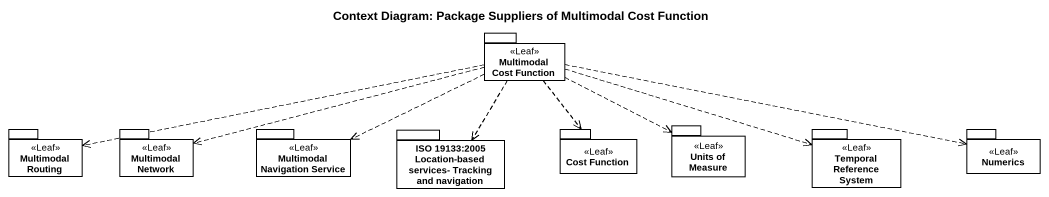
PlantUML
@startuml
title Context Diagram: Package Suppliers of Multimodal Cost Function
package "Multimodal Cost Function" as Multimodal_Cost_Function <<Leaf>> {
}
package "Units of Measure" as Units_of_Measure <<Leaf>> {
}
package "Multimodal Routing" as Multimodal_Routing <<Leaf>> {
}
package "Multimodal Network" as Multimodal_Network <<Leaf>> {
}
package "Multimodal Navigation Service" as Multimodal_Navigation <<Leaf>> {
}
package "ISO 19133:2005 Location-based services- Tracking and navigation" as ISO_19133_2005_Location {
}
package "Cost Function" as Cost_Function <<Leaf>> {
}
package "Temporal Reference System" as Temporal_Reference_System <<Leaf>> {
}
package Numerics <<Leaf>> {
}
Multimodal_Cost_Function .right.> Units_of_Measure
Multimodal_Cost_Function .left.> Multimodal_Routing
Multimodal_Cost_Function .left.> Multimodal_Network
Multimodal_Cost_Function .left.> Multimodal_Navigation
Multimodal_Cost_Function ..> ISO_19133_2005_Location
Multimodal_Cost_Function ..> Cost_Function
Multimodal_Cost_Function .right.> Temporal_Reference_System
Multimodal_Cost_Function .right.> Numerics
@enduml
